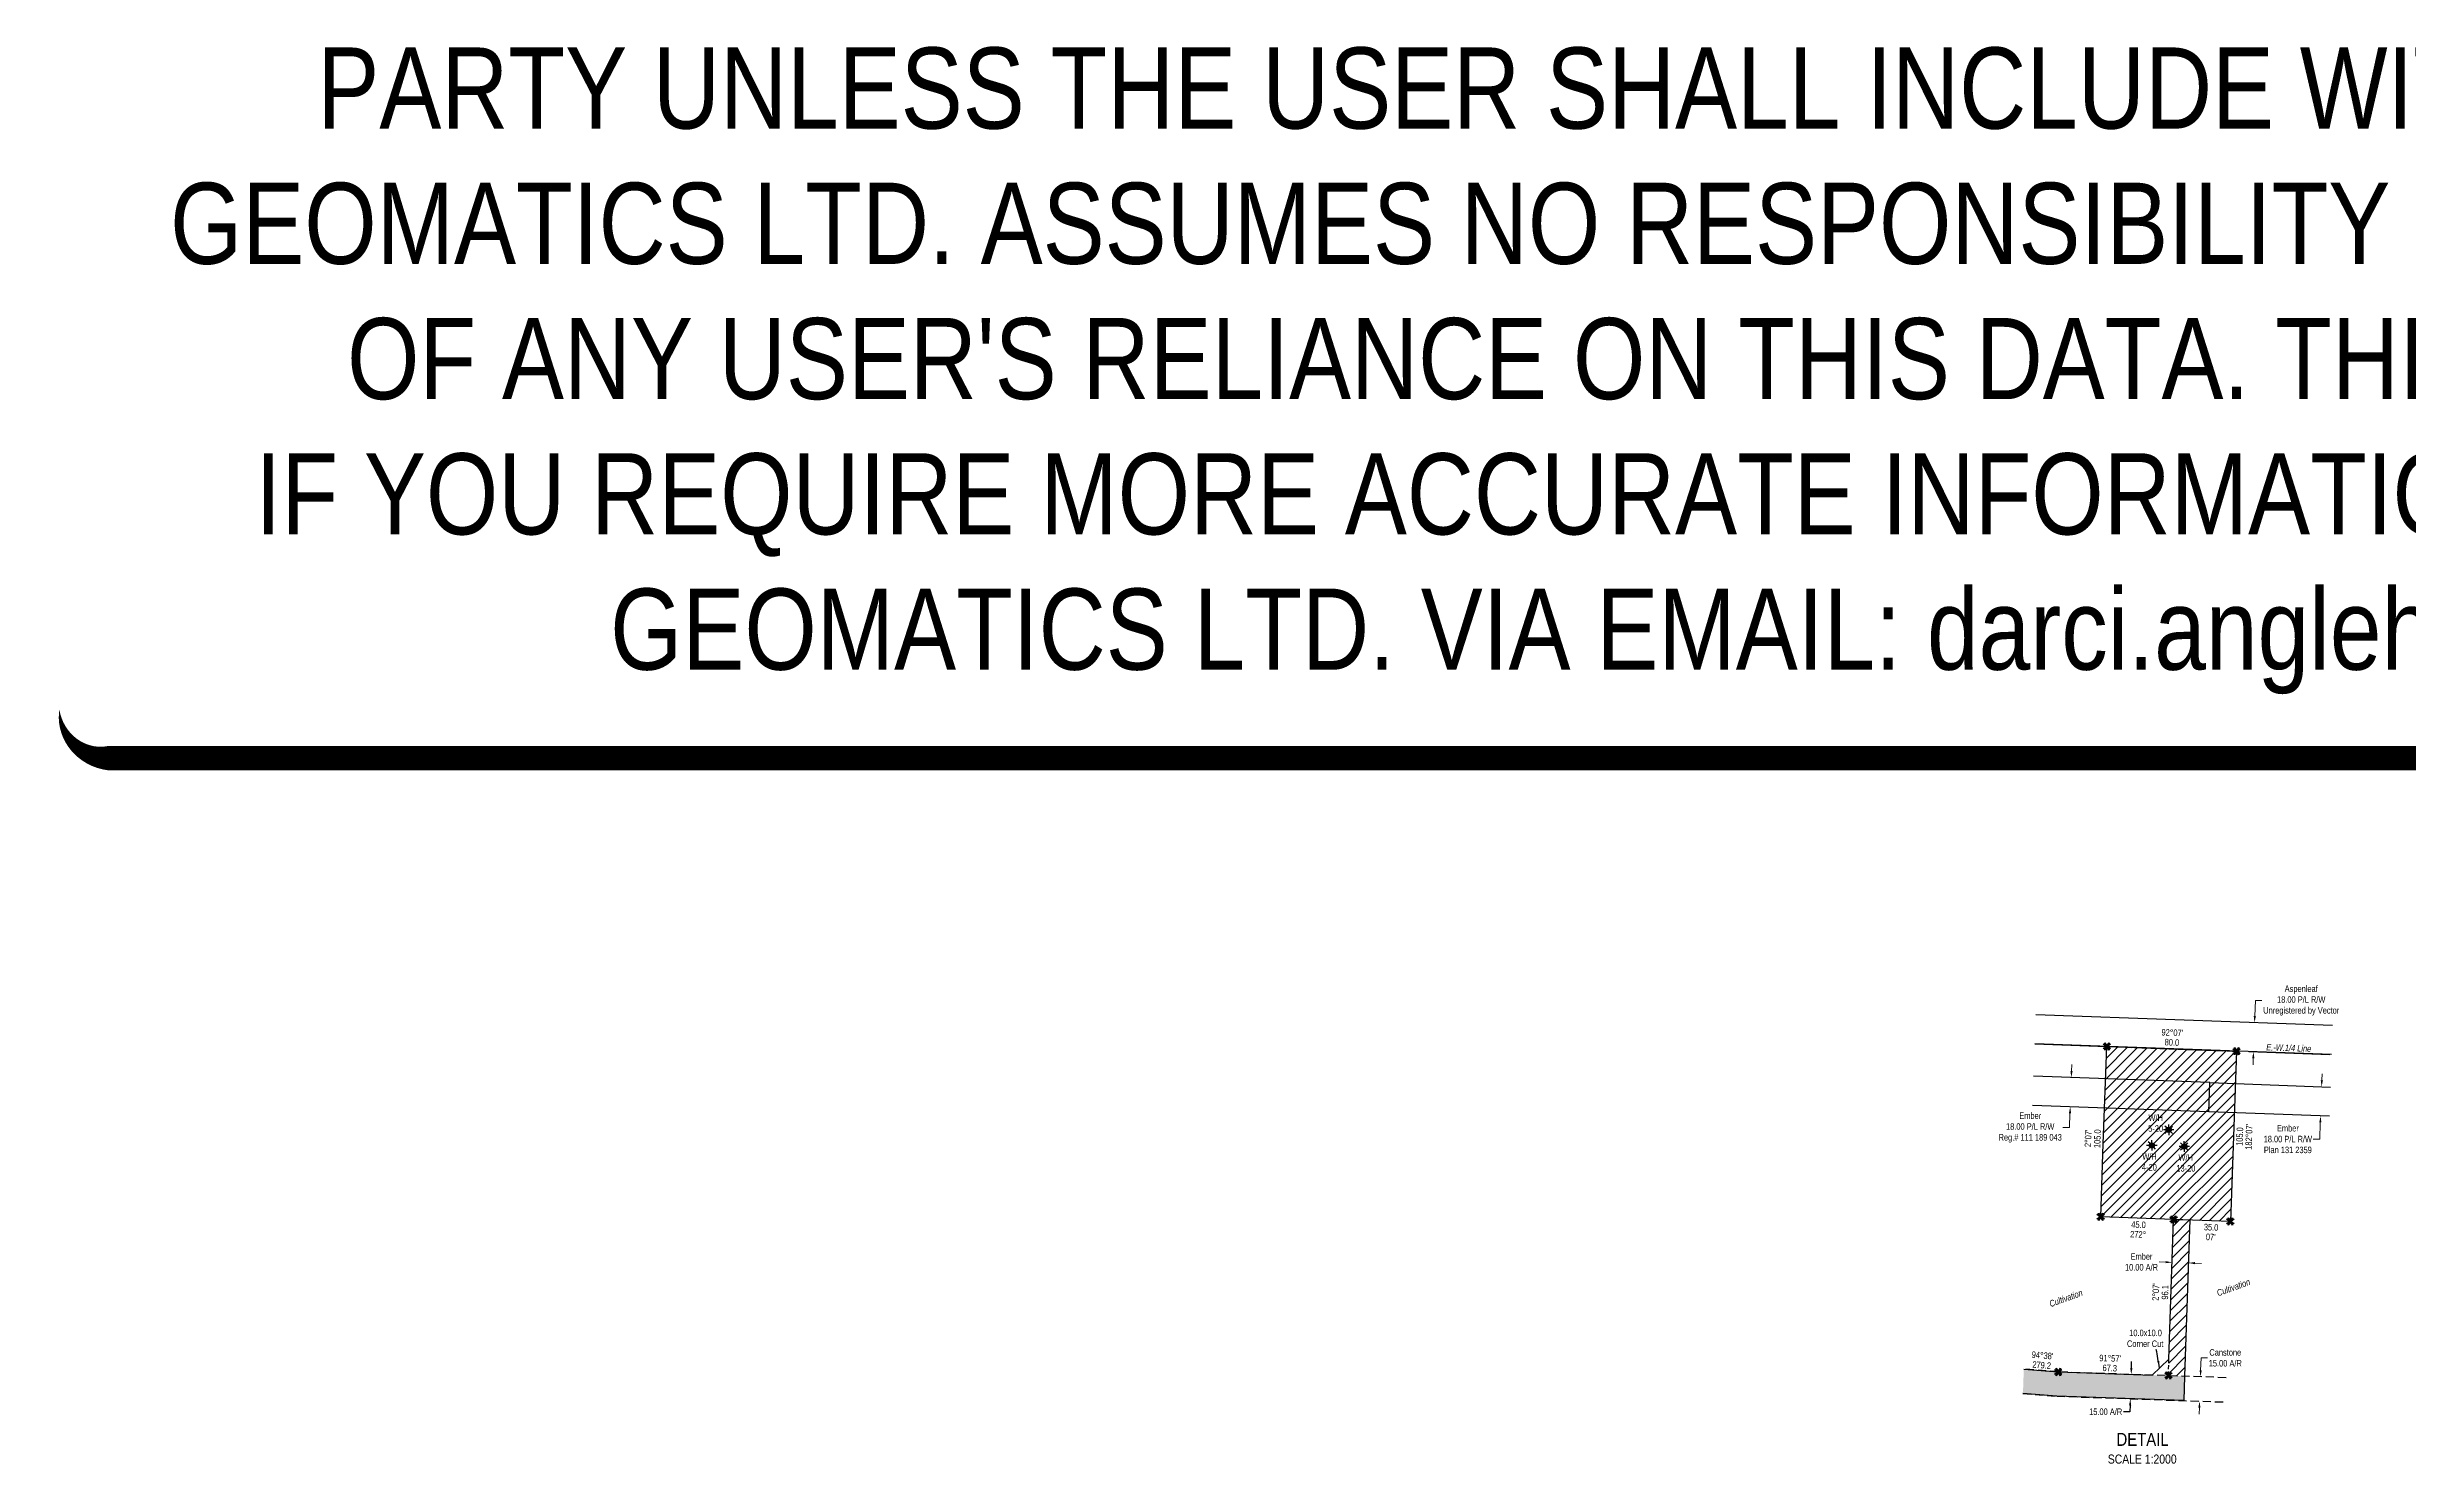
# Model space of a CAD drawing. Extents: x 313441 to 321338, y 5717090 to 5721613.
# Drawn here: x 313441 to 317080, y 5717249 to 5719431 of the extents above; entities that cross this region are included whole.
import ezdxf
from ezdxf.enums import TextEntityAlignment as Align

# ---------------------------------------------------------------- set-up
doc = ezdxf.new("R2010")
doc.units = 0
doc.header["$LTSCALE"] = 5
doc.header["$PDSIZE"] = 0.5
for name, pattern in [('foc-ACCESSROAD', [3.75, 2.5, -1.25]), ('foc-QUARTERLINE', [33, 25, -3, 2, -3]), ('foc-TRAV', [1.875, 1.25, -0.625])]:
    doc.linetypes.add(name, pattern=pattern)
doc.layers.get('Defpoints').update_dxf_attribs({"color": 9})
for name, color, linetype in [('DETAIL-T', 7, 'Continuous'), ('F-AR', 190, 'foc-ACCESSROAD'), ('F-RW', 190, 'Continuous'), ('F-WS-S', 8, 'Continuous'), ('L-BD', 7, 'Continuous'), ('L-MON', 1, 'Continuous'), ('L-QSEC', 8, 'foc-QUARTERLINE'), ('P-PROPOSED', 10, 'Continuous'), ('P-PROPOSED-H', 21, 'Continuous'), ('P-TRAV', 4, 'foc-TRAV'), ('P-TXT', 4, 'Continuous')]:
    doc.layers.add(name, color=color, linetype=linetype)
doc.layers.add('DISCLAIMER', color=7, linetype='Continuous', plot=False)
for name, color, linetype, lineweight in [('F-AR-T', 190, 'Continuous', 9), ('F-RW-T', 190, 'Continuous', 9), ('F-WS-T', 190, 'Continuous', 9), ('T-TEXT', 48, 'Continuous', 18)]:
    doc.layers.add(name, color=color, linetype=linetype, lineweight=lineweight)
doc.layers.add('P-PROPOSED-EXISTING-H', color=7, linetype='Continuous', true_color=0xffeebd)
doc.styles.add('80', font='ARIALN.TTF', dxfattribs={"height": 10})
doc.styles.add('80CG', font='ARIALN.TTF', dxfattribs={"height": 10})
doc.styles.add('80L', font='ARIALN.TTF', dxfattribs={"height": 10})
doc.styles.add('80LS', font='ARIALNI.TTF', dxfattribs={"height": 10})
doc.dimstyles.new('Compass 5 000', dxfattribs={"dimscale": 5, "dimtxt": 9, "dimasz": 2, "dimexe": 0.2, "dimexo": 0.0625, "dimgap": 0.5, "dimtad": 0, "dimtih": 1, "dimtoh": 1, "dimzin": 0, "dimdsep": 46, "dimtxsty": '80CG', "dimcen": 0.1, "dimse1": 1, "dimse2": 1, "dimclrd": 256, "dimclrt": 256, "dimaunit": 1, "dimadec": 4, "dimazin": 0, "dimtfac": 0.06, "dimtofl": 0, "dimtmove": 0, "dimatfit": 1, "dimfxl": 0.2, "dimtolj": 1, "dimtzin": 0, "dimlwd": -1, "dimarcsym": 0})
pattern_1 = [(45, (1029.56, 24.76), (-7.857724106, 7.857724106), [])]

# ---------------------------------------------------------------- blocks, each defined once
blk = doc.blocks.new('*D437')
at = {"layer": 'Defpoints', "color": 0, "transparency": 16777216}
for p in [(316740.5, 5717558), (316713.6, 5717503.6), (316738.6, 5717502.8)]:
    blk.add_point(p, dxfattribs=at)
at = {"layer": 'F-AR-T', "transparency": 16777216}
for p, q in [((316705.5, 5717559.2), (316695.5, 5717559.5)), ((316750.5, 5717557.6), (316760.5, 5717557.3))]:
    blk.add_line(p, q, dxfattribs=at)
for points in [[(316705.5, 5717560.8), (316705.4, 5717557.5), (316715.5, 5717558.8)], [(316750.5, 5717559.3), (316750.4, 5717556), (316740.5, 5717558)]]:
    blk.add_solid(points, dxfattribs=at)
at = {"layer": 'F-AR-T', "transparency": 16777216, "insert": (316668.2, 5717559.5), "char_height": 10, "attachment_point": 5, "style": '80CG'}
blk.add_mtext('\\A1;Ember\\P10.00 A/R', dxfattribs=at)
blk = doc.blocks.new('GAS')
h = blk.add_hatch(color=255)
h.dxf.hatch_style = 1
edge = h.paths.add_edge_path()
edge.add_arc((0, 0), 0.9, 0, 360)
for p, q in [((-0.81, 0), (-1.62, 0)), ((-0.57, 0.57), (-1.14, 1.14)), ((0, 0.81), (0, 1.62)), ((0.57, 0.57), (1.14, 1.14)), ((1.62, 0), (0.81, 0)), ((-0.57, -0.57), (-1.14, -1.14)), ((0, -0.81), (0, -1.62)), ((1.14, -1.14), (0.57, -0.57))]:
    blk.add_line(p, q)
blk.add_circle((0, 0), 0.8)
blk = doc.blocks.new('TEMP')
h = blk.add_hatch(color=255)
h.dxf.hatch_style = 1
h.paths.add_polyline_path([(0, 0.25), (-0.67, 1.15), (-0.67, 0.67), (-1.15, 0.67), (-0.25, 0), (-1.15, -0.67), (-0.67, -0.67), (-0.67, -1.15), (0, -0.25), (0.67, -1.15), (0.67, -0.67), (1.15, -0.67), (0.25, 0), (1.15, 0.67), (0.67, 0.67), (0.67, 1.15)])
h.paths.add_polyline_path([(0.57, 0.85), (0.57, 0.57), (0.85, 0.57), (0.08, 0), (0.85, -0.57), (0.57, -0.57), (0.57, -0.85), (0, -0.08), (-0.57, -0.85), (-0.57, -0.57), (-0.85, -0.57), (-0.08, 0), (-0.85, 0.57), (-0.57, 0.57), (-0.57, 0.85), (0, 0.08)], flags=16)
h = blk.add_hatch(color=1)
h.dxf.hatch_style = 1
h.paths.add_polyline_path([(0, 0.08), (-0.57, 0.85), (-0.57, 0.57), (-0.85, 0.57), (-0.08, 0), (-0.85, -0.57), (-0.57, -0.57), (-0.57, -0.85), (0, -0.08), (0.57, -0.85), (0.57, -0.57), (0.85, -0.57), (0.08, 0), (0.85, 0.57), (0.57, 0.57), (0.57, 0.85)])
at = {"color": 1}
for p, q in [((-0.08, 0), (0.08, 0)), ((0, 0.08), (0, -0.08))]:
    blk.add_line(p, q, dxfattribs=at)
at = {"color": 255, "flags": 128}
blk.add_lwpolyline([(-0.25, 0), (-1.15, 0.67), (-0.67, 0.67), (-0.67, 1.15), (0, 0.25), (0.67, 1.15), (0.67, 0.67), (1.15, 0.67), (0.25, 0), (1.15, -0.67), (0.67, -0.67), (0.67, -1.15), (0, -0.25), (-0.67, -1.15), (-0.67, -0.67), (-1.15, -0.67)], close=True, dxfattribs=at)
at = {"color": 1, "flags": 128}
blk.add_lwpolyline([(-0.08, 0), (-0.85, 0.57), (-0.57, 0.57), (-0.57, 0.85), (0, 0.08), (0.57, 0.85), (0.57, 0.57), (0.85, 0.57), (0.08, 0), (0.85, -0.57), (0.57, -0.57), (0.57, -0.85), (0, -0.08), (-0.57, -0.85), (-0.57, -0.57), (-0.85, -0.57)], close=True, dxfattribs=at)
blk = doc.blocks.new('*D436')
at = {"layer": 'Defpoints', "color": 0, "transparency": 16777216}
for p in [(316770.7, 5717382.1), (316757.7, 5717345.1), (316769.4, 5717344.7)]:
    blk.add_point(p, dxfattribs=at)
at = {"layer": 'F-AR-T', "transparency": 16777216}
for p, q in [((316759.3, 5717392.5), (316760, 5717411.7)), ((316760, 5717411.7), (316770, 5717411.7)), ((316757.4, 5717335.1), (316757, 5717325.1))]:
    blk.add_line(p, q, dxfattribs=at)
for points in [[(316757.7, 5717392.6), (316761, 5717392.5), (316759, 5717382.5)], [(316755.7, 5717335.1), (316759, 5717335), (316757.7, 5717345.1)]]:
    blk.add_solid(points, dxfattribs=at)
at = {"layer": 'F-AR-T', "transparency": 16777216, "insert": (316797.3, 5717411.7), "char_height": 10, "attachment_point": 5, "style": '80CG'}
blk.add_mtext('\\A1;Canstone\\P15.00 A/R', dxfattribs=at)
blk = doc.blocks.new('*D438')
at = {"layer": 'Defpoints', "color": 0, "transparency": 16777216}
for p in [(316583.8, 5717388.5), (316582.5, 5717351.1), (316651, 5717348.7)]:
    blk.add_point(p, dxfattribs=at)
at = {"layer": 'P-TXT', "transparency": 16777216}
for p, q in [((316652.6, 5717396.2), (316652.9, 5717406.2)), ((316650.3, 5717328.7), (316640.3, 5717328.7)), ((316650.6, 5717338.7), (316650.3, 5717328.7))]:
    blk.add_line(p, q, dxfattribs=at)
for points in [[(316650.9, 5717396.2), (316654.3, 5717396.1), (316652.3, 5717386.2)], [(316649, 5717338.8), (316652.3, 5717338.7), (316651, 5717348.7)]]:
    blk.add_solid(points, dxfattribs=at)
at = {"layer": 'P-TXT', "transparency": 16777216, "insert": (316613, 5717328.7), "char_height": 10, "attachment_point": 5, "style": '80CG'}
blk.add_mtext('\\A1;15.00 A/R', dxfattribs=at)
blk = doc.blocks.new('*D439')
at = {"layer": 'Defpoints', "color": 0, "transparency": 16777216}
for p in [(316899.8, 5717831.1), (316898.1, 5717786.1), (316944.1, 5717784.5)]:
    blk.add_point(p, dxfattribs=at)
at = {"layer": 'F-RW-T', "transparency": 16777216}
for p, q in [((316946.1, 5717839.4), (316946.5, 5717849.4)), ((316943.7, 5717774.5), (316942.8, 5717748.7)), ((316942.8, 5717748.7), (316932.8, 5717748.7))]:
    blk.add_line(p, q, dxfattribs=at)
for points in [[(316944.4, 5717839.5), (316947.8, 5717839.4), (316945.7, 5717829.4)], [(316942.1, 5717774.5), (316945.4, 5717774.4), (316944.1, 5717784.5)]]:
    blk.add_solid(points, dxfattribs=at)
at = {"layer": 'F-RW-T', "transparency": 16777216, "insert": (316893.7, 5717748.7), "char_height": 10, "attachment_point": 5, "style": '80CG'}
blk.add_mtext('\\A1;Ember\\P18.00 P/L R/W\\PPlan 131 2359', dxfattribs=at)
blk = doc.blocks.new('*D440')
at = {"layer": 'Defpoints', "color": 0, "transparency": 16777216}
for p in [(316842.4, 5717928.2), (317054.1, 5717920.5), (317052.4, 5717875.5)]:
    blk.add_point(p, dxfattribs=at)
at = {"layer": 'F-RW-T', "transparency": 16777216}
for p, q in [((316842.7, 5717938.1), (316843.6, 5717962.2)), ((316843.6, 5717962.2), (316853.6, 5717962.2)), ((316840.4, 5717873.2), (316840, 5717863.2))]:
    blk.add_line(p, q, dxfattribs=at)
for points in [[(316841.1, 5717938.2), (316844.4, 5717938.1), (316842.4, 5717928.2)], [(316838.7, 5717873.3), (316842.1, 5717873.1), (316840.8, 5717883.2)]]:
    blk.add_solid(points, dxfattribs=at)
at = {"layer": 'F-RW-T', "transparency": 16777216, "insert": (316914.3, 5717962.2), "char_height": 10, "attachment_point": 5, "style": '80CG'}
blk.add_mtext('\\A1;Aspenleaf\\P18.00 P/L R/W\\PUnregistered by Vector', dxfattribs=at)
blk = doc.blocks.new('*D441')
at = {"layer": 'Defpoints', "color": 0, "transparency": 16777216}
for p in [(316555.5, 5717843.7), (316553.9, 5717798.7), (316558.4, 5717798.5)]:
    blk.add_point(p, dxfattribs=at)
at = {"layer": 'F-RW-T', "transparency": 16777216}
for p, q in [((316560.4, 5717853.5), (316560.8, 5717863.5)), ((316557.2, 5717766.6), (316547.2, 5717766.6)), ((316558, 5717788.5), (316557.2, 5717766.6))]:
    blk.add_line(p, q, dxfattribs=at)
for points in [[(316558.7, 5717853.6), (316562.1, 5717853.5), (316560, 5717843.5)], [(316556.4, 5717788.6), (316559.7, 5717788.5), (316558.4, 5717798.5)]]:
    blk.add_solid(points, dxfattribs=at)
at = {"layer": 'F-RW-T', "transparency": 16777216, "insert": (316496.7, 5717766.6), "char_height": 10, "attachment_point": 5, "style": '80CG'}
blk.add_mtext('\\A1;Ember\\P18.00 P/L R/W\\PReg.# 111 189 043', dxfattribs=at)
blk = doc.blocks.new('Disclaimer_Legal')
at = {"layer": 'DISCLAIMER', "color": 254, "flags": 128}
blk.add_lwpolyline([(-3612.9, -1104.6, 37.5, 37.5, 0), (4096.1, -1104.6, 37.5, 37.5, 0.414214), (4171.1, -1029.6, 37.5, 37.5, 0), (4171.1, 2078.7, 37.5, 0, 0.414214), (4096.1, 2153.7, 0, 0, 0), (-3612.9, 2153.7, 0, 0, 0.414214), (-3687.9, 2078.7, 0, 0, 0), (-3687.9, -1029.6, 0, 37.5, 0.414214)], format="xyseb", close=True, dxfattribs=at)
at = {"layer": 'DISCLAIMER', "color": 254, "insert": (241.6, 533.9), "char_height": 125, "width": 7717.568, "attachment_point": 5, "style": '80'}
blk.add_mtext('NOTICE TO THE CORPORATION, PERSON &/OR PERSONS REGARDING THIS COMPUTER AIDED DESIGN AND DRAFTING (CADD) FILES. ACCEPTANCE OF THE CADD DATA IS BASED ON THE FOLLOWING DISCLAIMER WHICH COVERS ALL CADD DATA RECIEVED FROM COMPASS GEOMATICS LTD.\\P{\\fArial Narrow|b1|i0|c0|p34;DISCLAIMER}\\PCOMPASS GEOMATICS LTD. MAKES NO REPRESENTATION OR WARRANTIES, EXPRESS OR IMPLIED, WITH RESPECT TO THE REUSE OF THE DATA PROVIDED HEREWITH, REGARDLESS OF ITS FORMAT OR THE MEANS OF ITS TRANSMISSION. THERE IS NO GUARANTEE OR REPRESENTATION TO THE USER AS TO THE ACCURACY, CURRENCY, SUITABILITY OR RELIABILITY OF THIS DATA FOR ANY PURPOSE. THE USER ACCEPTS THE DATA "AS IS", AND ASSUMES ALL RISKS ASSOCIATED WITH ITS USE. BY ACCEPTANCE OF THIS DATA, THE USER AGREES NOT TO TRANSMIT THIS DATA OR PROVIDE ACCESS OR ANY PART OF IT TO ANOTHER PARTY UNLESS THE USER SHALL INCLUDE WITH THE DATA A COPY OF THIS DISCLAIMER. COMPASS GEOMATICS LTD. ASSUMES NO RESPONSIBILITY FOR ACTUAL OR CONSEQUENTIAL DAMAGE AS A RESULT OF ANY USER\'S RELIANCE ON THIS DATA. THIS CADD FILE IS FOR ILLUSTRATION PURPOSES ONLY.\\PIF YOU REQUIRE MORE ACCURATE INFORMATION, PLEASE CONTACT DARCI ANGLEHART AT COMPASS GEOMATICS LTD. VIA EMAIL: darci.anglehart@compassgeomatics.ca OR CELL: 506-961-7292', dxfattribs=at)

msp = doc.modelspace()

# ---------------------------------------------------------------- hatches: boundary and pattern name
at = {"layer": 'P-PROPOSED-EXISTING-H'}
h = msp.add_hatch(dxfattribs=at)
h.set_pattern_fill('ANSI31', color=256, scale=3.5)
h.set_pattern_definition(pattern_1)
h.paths.add_polyline_path([(316814.659, 5717884.139), (316805.149, 5717621.811), (316717.707, 5717624.981), (316605.281, 5717629.057), (316609.356, 5717741.483), (316614.79, 5717891.384)])
h = msp.add_hatch(dxfattribs=at)
h.set_pattern_fill('ANSI31', color=256, scale=3.5)
h.set_pattern_definition(pattern_1)
h.paths.add_polyline_path([(316717.707, 5717624.981), (316709.637, 5717384.685), (316709.622, 5717384.226), (316734.607, 5717383.37), (316742.693, 5717624.142)])
at = {"layer": 'P-PROPOSED-H'}
h = msp.add_hatch(color=256, dxfattribs=at)
h.dxf.hatch_style = 1
h.paths.add_polyline_path([(316486.822, 5717394.348), (316485.562, 5717356.834), (316537.721, 5717352.593), (316733.349, 5717345.891), (316734.607, 5717383.37), (316539.884, 5717390.041)])

# ---------------------------------------------------------------- linework, layer by layer
at = {"layer": 'F-AR'}
for points in [[(316798.429, 5717381.183), (316539.884, 5717390.041), (316486.822, 5717394.355)], [(316485.562, 5717356.834), (316537.721, 5717352.593), (316797.146, 5717343.705)]]:
    msp.add_lwpolyline(points, dxfattribs=at)
at = {"layer": 'F-RW', "flags": 128}
for points in [[(316962.627, 5717923.801), (316505.157, 5717940.356)], [(316961.117, 5717878.827), (316503.647, 5717895.381)], [(316773.364, 5717835.737), (316501.977, 5717845.652)], [(316957.932, 5717783.967), (316771.701, 5717790.754), (316773.364, 5717835.737), (316959.442, 5717828.939)], [(316771.701, 5717790.754), (316500.465, 5717800.639)]]:
    msp.add_lwpolyline(points, dxfattribs=at)
at = {"layer": 'L-QSEC', "flags": 128}
msp.add_lwpolyline([(316503.647, 5717895.381), (316961.117, 5717878.827)], dxfattribs=at)
at = {"layer": 'P-PROPOSED', "flags": 128}
msp.add_lwpolyline([(316814.659, 5717884.139), (316805.149, 5717621.811), (316717.707, 5717624.981), (316605.281, 5717629.057), (316609.356, 5717741.483), (316614.79, 5717891.384)], close=True, dxfattribs=at)
for points in [[(316684.641, 5717385.082), (316710.476, 5717409.671), (316717.707, 5717624.981), (316742.693, 5717624.142), (316734.607, 5717383.37), (316733.349, 5717345.891), (316537.721, 5717352.593), (316485.562, 5717356.834)], [(316486.822, 5717394.348), (316539.884, 5717390.041), (316684.641, 5717385.082)]]:
    msp.add_lwpolyline(points, dxfattribs=at)
at = {"layer": 'P-TRAV', "flags": 128}
msp.add_lwpolyline([(316709.637, 5717384.685), (316710.476, 5717409.671)], dxfattribs=at)

# ---------------------------------------------------------------- block references
at = {"layer": 'Defpoints'}
msp.add_blockref('Disclaimer_Legal', (317147.925, 5719440.121), dxfattribs=at)
at = {"layer": 'F-WS-S', "xscale": 5, "yscale": 5, "zscale": 5}
for p in [(316710.058, 5717763.075), (316684.137, 5717739.007), (316734.103, 5717737.177)]:
    msp.add_blockref('GAS', p, dxfattribs=at)
at = {"layer": 'L-MON', "xscale": 5, "yscale": 5, "zscale": 5}
for p in [(316614.79, 5717891.384), (316814.659, 5717884.139), (316605.281, 5717629.057), (316717.707, 5717624.981), (316805.149, 5717621.811), (316539.884, 5717390.041), (316709.637, 5717384.685)]:
    msp.add_blockref('TEMP', p, dxfattribs=at)

# ---------------------------------------------------------------- texts
at = {"layer": 'DETAIL-T', "color": 3, "insert": (316555.626, 5717296.144), "char_height": 20, "width": 225.8342, "attachment_point": 1, "style": '80CG'}
msp.add_mtext('\\pi74.104;DETAIL\\P\\pi60.627;{\\H0.7x;SCALE 1:2000}', dxfattribs=at)
at = {"layer": 'F-WS-T', "char_height": 10, "attachment_point": 1, "style": '80L'}
for s, insert in [('\\pi22.09;W/H\\P\\pi21.715;5-20', (316656.81, 5717786.742)), ('\\pi22.09;W/H\\P\\pi21.551;4-20', (316647.318, 5717726.846)), ('\\pi22.09;W/H\\P\\pi18.915;13-20', (316703.023, 5717725.433))]:
    msp.add_mtext_dynamic_manual_height_columns(s, width=65.33287, gutter_width=50, heights=[0], dxfattribs=dict(at, insert=insert))
at = {"layer": 'L-BD', "style": '80L'}
for s, rotation, p in [("92°07'", 357.924, (316715.63, 5717912.745)), ('80.0', 357.924, (316715.086, 5717897.755)), ("2°07'", 87.924, (316585.893, 5717749.838)), ('105.0', 87.924, (316600.134, 5717749.322)), ('105.0', 87.924, (316819.398, 5717752.631)), ("182°07'", 87.924, (316833.638, 5717752.115)), ('45.0', 357.9517, (316663.66, 5717616.947)), ('35.0', 357.8629, (316775.4, 5717612.897)), ('272°', 357.9517, (316663.124, 5717601.957)), ("07'", 357.8629, (316774.841, 5717597.907)), ("2°07'", 88.0767, (316690.187, 5717513.126)), ('96.1', 88.0767, (316704.429, 5717512.648)), ("94°38'", 355.3775, (316515.629, 5717415.548)), ('279.2', 355.3775, (316514.42, 5717400.597)), ("91°57'", 358.0379, (316619.79, 5717411.068)), ('67.3', 358.0379, (316619.277, 5717396.076))]:
    msp.add_text(s, height=10, rotation=rotation, dxfattribs=at).set_placement(p, align=Align.MIDDLE)
at = {"layer": 'L-QSEC', "insert": (316860.666, 5717895.437), "char_height": 10, "attachment_point": 1, "rotation": 357.927495, "style": '80L'}
msp.add_mtext_dynamic_manual_height_columns('{\\fArial Narrow|b0|i1|c0|p34;E.-W.1/4 Line}', width=69.22005, gutter_width=50, heights=[0], dxfattribs=at)
at = {"layer": 'P-TXT', "insert": (316645.502, 5717455.175), "char_height": 10, "attachment_point": 1, "style": '80L'}
msp.add_mtext_dynamic_manual_height_columns('\\pi3.7574;10.0x10.0\\P\\pi0.32285;Corner Cut', width=56.04816, gutter_width=50, heights=[0], dxfattribs=at)
at = {"layer": 'T-TEXT', "style": '80LS'}
for p in [(316551.716, 5717503.59), (316809.915, 5717520.346)]:
    msp.add_text('Cultivation', height=10, rotation=20, dxfattribs=at).set_placement(p, align=Align.MIDDLE_CENTER)

# ---------------------------------------------------------------- dimensions: what is measured, and where the dimension line sits
at = {"layer": 'F-AR-T'}
for base, p1, p2, angle, text, picture, middle in [((316740.471, 5717557.982), (316713.631, 5717503.604), (316738.617, 5717502.765), 358.076699, 'Ember\\P10.00 A/R', '*D437', (316668.215, 5717559.492)), ((316757.712, 5717345.056), (316770.668, 5717382.135), (316769.384, 5717344.657), 268.03793, 'Canstone\\P15.00 A/R', '*D436', (316797.277, 5717411.7))]:
    dim = msp.add_linear_dim(base=base, p1=p1, p2=p2, angle=angle, text=text, dimstyle='Compass 5 000', dxfattribs=at)
    dim.commit()
    dim.dimension.update_dxf_attribs({"geometry": picture, "text_midpoint": middle, "dimtype": 161})
at = {"layer": 'F-RW-T'}
for base, p1, p2, angle, text, picture, middle in [((316842.38, 5717928.153), (317052.429, 5717875.53), (317054.056, 5717920.493), 87.927494, 'Aspenleaf\\P18.00 P/L R/W\\PUnregistered by Vector', '*D440', (316914.333, 5717962.245)), ((316558.388, 5717798.528), (316555.537, 5717843.695), (316553.894, 5717798.692), 267.909757, 'Ember\\P18.00 P/L R/W\\PReg.# 111 189 043', '*D441', (316496.705, 5717766.619)), ((316944.092, 5717784.469), (316899.776, 5717831.118), (316898.135, 5717786.147), 267.909755, 'Ember\\P18.00 P/L R/W\\PPlan 131 2359', '*D439', (316893.701, 5717748.691))]:
    dim = msp.add_linear_dim(base=base, p1=p1, p2=p2, angle=angle, text=text, dimstyle='Compass 5 000', dxfattribs=at)
    dim.commit()
    dim.dimension.update_dxf_attribs({"geometry": picture, "text_midpoint": middle, "dimtype": 161})
at = {"layer": 'P-TXT'}
dim = msp.add_linear_dim(base=(316650.979, 5717348.713), p1=(316583.814, 5717388.536), p2=(316582.53, 5717351.058), angle=268.03793, text='15.00 A/R', dimstyle='Compass 5 000', dxfattribs=at)
dim.commit()
dim.dimension.update_dxf_attribs({"geometry": '*D438', "text_midpoint": (316613.012, 5717328.725), "dimtype": 161})

# ---------------------------------------------------------------- leaders
at = {"layer": 'P-TXT', "path_type": 1}
msp.add_leader([(316695.865, 5717396.606), (316690.97, 5717424.736)], dimstyle='Compass 5 000', override={"dimgap": 0.5, "dimtad": 0}, dxfattribs=at)

doc.saveas('drawing.dxf')
